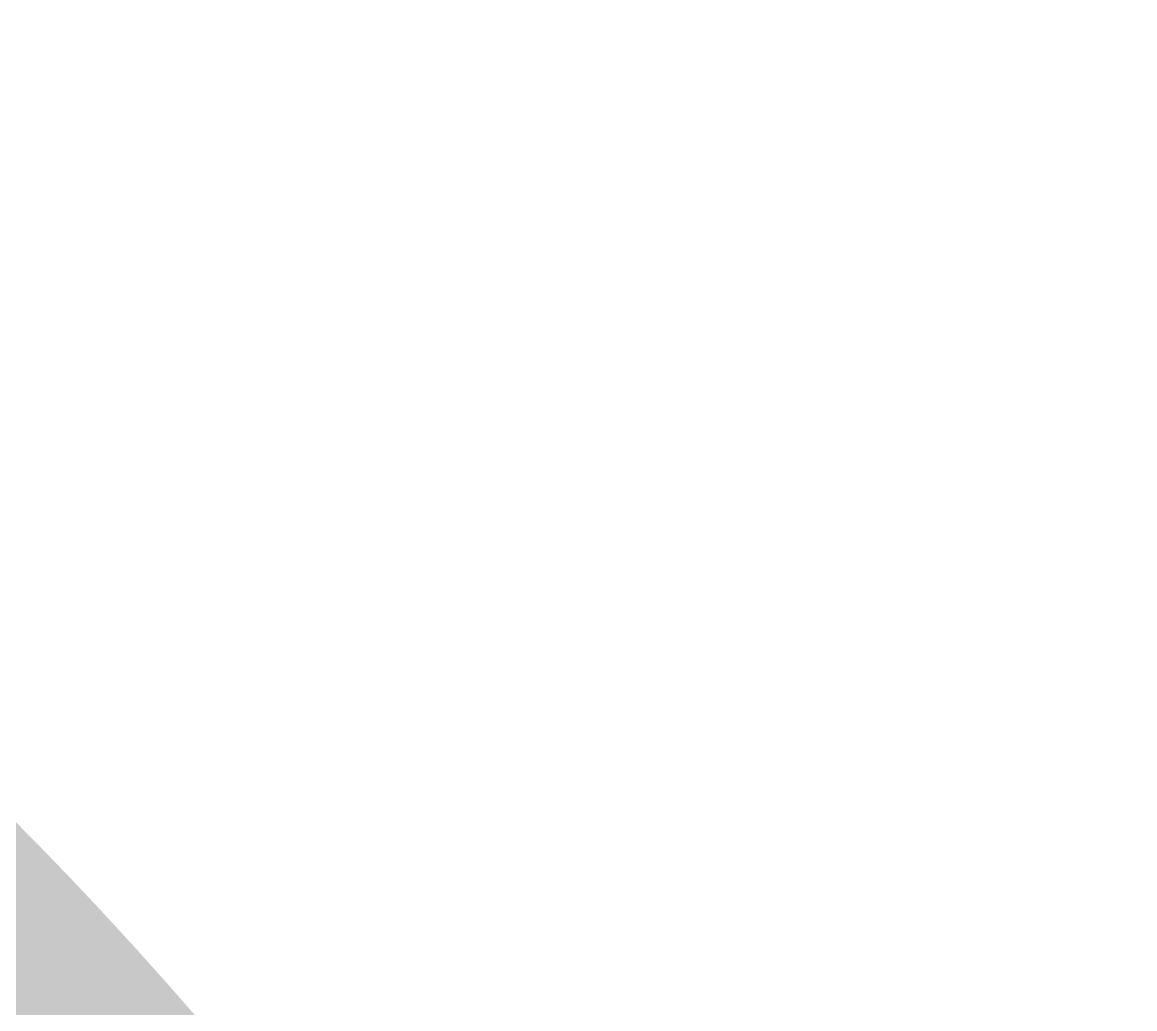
# Model space of a CAD drawing. Header units: inches. Extents: x 1.08 to 4.97, y 2.54 to 3.89.
# Drawn here: x 1.224247 to 1.227381, y 3.287429 to 3.290207 of the extents above; entities that cross this region are included whole.
import ezdxf

# ---------------------------------------------------------------- set-up
doc = ezdxf.new("R2010")
doc.units = ezdxf.units.IN
doc.header["$MEASUREMENT"] = 0
for name, color, linetype in [('Bottom', 5, 'Continuous'), ('Bottom Solder', 6, 'Continuous'), ('Multi-Layer', 9, 'Continuous'), ('Top', 1, 'Continuous'), ('Top Solder', 216, 'Continuous')]:
    doc.layers.add(name, color=color, linetype=linetype)

# ---------------------------------------------------------------- blocks, each defined once
blk = doc.blocks.new('GCT_USB4105_GF_A_060_80')
at = {"layer": 'Bottom'}
h = blk.add_hatch(color=5, dxfattribs=at)
edge = h.paths.add_edge_path()
edge.add_arc((-0.1799213, -0.0255906), 0.0098425, 180, 270)
edge.add_line((-0.1799213, -0.0354331), (-0.1602361, -0.0354331))
edge.add_arc((-0.1602361, -0.0255906), 0.0098425, 270, 360)
edge.add_line((-0.1503936, -0.0255906), (-0.1503936, 0.0255906))
edge.add_arc((-0.1602361, 0.0255906), 0.0098425, 0, 90)
edge.add_line((-0.1602361, 0.0354331), (-0.1799213, 0.0354331))
edge.add_arc((-0.1799213, 0.0255906), 0.0098425, 90, 180)
edge.add_line((-0.1897638, 0.0255906), (-0.1897638, -0.0255906))
at = {"layer": 'Bottom Solder'}
h = blk.add_hatch(color=6, dxfattribs=at)
edge = h.paths.add_edge_path()
edge.add_arc((-0.1799213, -0.0255906), 0.0108425, 180, 270)
edge.add_line((-0.1799213, -0.0364331), (-0.1602361, -0.0364331))
edge.add_arc((-0.1602361, -0.0255906), 0.0108425, 270, 360)
edge.add_line((-0.1493936, -0.0255906), (-0.1493936, 0.0255906))
edge.add_arc((-0.1602361, 0.0255906), 0.0108425, 0, 90)
edge.add_line((-0.1602361, 0.0364331), (-0.1799213, 0.0364331))
edge.add_arc((-0.1799213, 0.0255906), 0.0108425, 90, 180)
edge.add_line((-0.1907638, 0.0255906), (-0.1907638, -0.0255906))
at = {"layer": 'Multi-Layer'}
h = blk.add_hatch(color=9, dxfattribs=at)
edge = h.paths.add_edge_path()
edge.add_arc((-0.1799213, -0.0255906), 0.0098425, 180, 270)
edge.add_line((-0.1799213, -0.0354331), (-0.1602361, -0.0354331))
edge.add_arc((-0.1602361, -0.0255906), 0.0098425, 270, 360)
edge.add_line((-0.1503936, -0.0255906), (-0.1503936, 0.0255906))
edge.add_arc((-0.1602361, 0.0255906), 0.0098425, 0, 90)
edge.add_line((-0.1602361, 0.0354331), (-0.1799213, 0.0354331))
edge.add_arc((-0.1799213, 0.0255906), 0.0098425, 90, 180)
edge.add_line((-0.1897638, 0.0255906), (-0.1897638, -0.0255906))
at = {"layer": 'Top'}
h = blk.add_hatch(color=1, dxfattribs=at)
edge = h.paths.add_edge_path()
edge.add_arc((-0.1799213, -0.0255906), 0.0098425, 180, 270)
edge.add_line((-0.1799213, -0.0354331), (-0.1602361, -0.0354331))
edge.add_arc((-0.1602361, -0.0255906), 0.0098425, 270, 360)
edge.add_line((-0.1503936, -0.0255906), (-0.1503936, 0.0255906))
edge.add_arc((-0.1602361, 0.0255906), 0.0098425, 0, 90)
edge.add_line((-0.1602361, 0.0354331), (-0.1799213, 0.0354331))
edge.add_arc((-0.1799213, 0.0255906), 0.0098425, 90, 180)
edge.add_line((-0.1897638, 0.0255906), (-0.1897638, -0.0255906))
at = {"layer": 'Top Solder'}
h = blk.add_hatch(color=216, dxfattribs=at)
edge = h.paths.add_edge_path()
edge.add_arc((-0.1799213, -0.0255906), 0.0108425, 180, 270)
edge.add_line((-0.1799213, -0.0364331), (-0.1602361, -0.0364331))
edge.add_arc((-0.1602361, -0.0255906), 0.0108425, 270, 360)
edge.add_line((-0.1493936, -0.0255906), (-0.1493936, 0.0255906))
edge.add_arc((-0.1602361, 0.0255906), 0.0108425, 0, 90)
edge.add_line((-0.1602361, 0.0364331), (-0.1799213, 0.0364331))
edge.add_arc((-0.1799213, 0.0255906), 0.0108425, 90, 180)
edge.add_line((-0.1907638, 0.0255906), (-0.1907638, -0.0255906))

msp = doc.modelspace()

# ---------------------------------------------------------------- block references
at = {"rotation": 270}
msp.add_blockref('GCT_USB4105_GF_A_060_80', (1.1909449, 3.1003937), dxfattribs=at)

doc.saveas('drawing.dxf')
